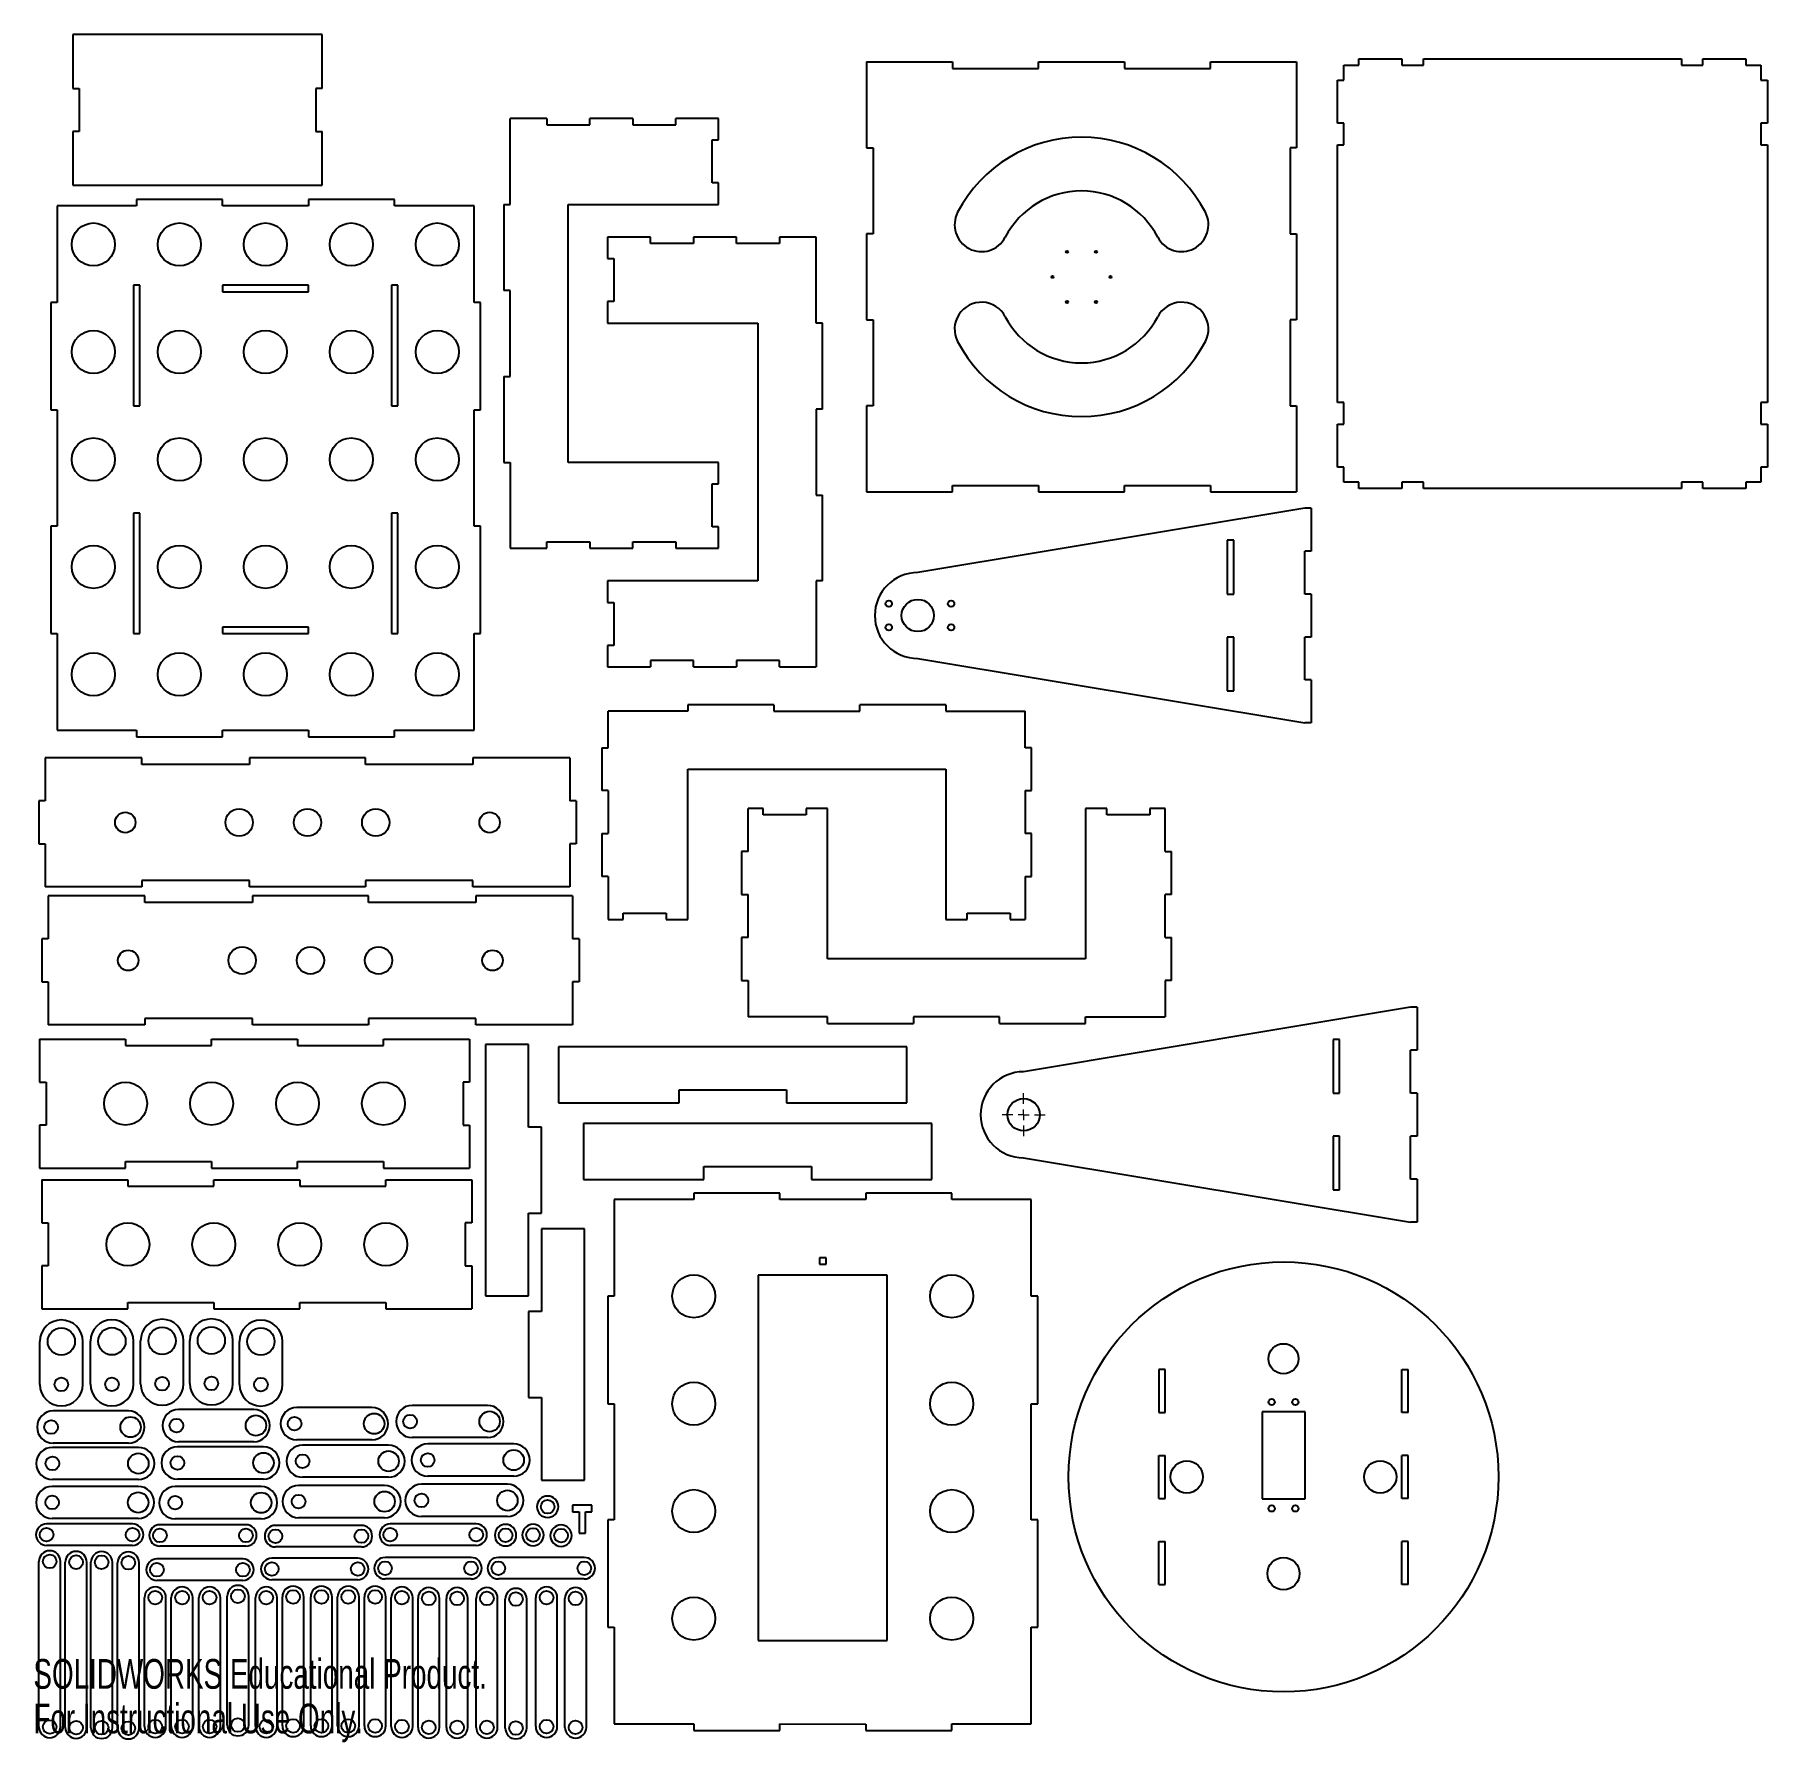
# Model space of a CAD drawing. Header units: millimetres. Extents: x 1 to 807, y 0 to 794.
import ezdxf

# ---------------------------------------------------------------- set-up
doc = ezdxf.new("R2010")
doc.units = ezdxf.units.MM
doc.styles.add('SLDTEXTSTYLE0', font='TXT', dxfattribs={"width": 0.7})

# ---------------------------------------------------------------- blocks, each defined once
blk = doc.blocks.new('SW_CENTERMARKSYMBOL_0')
at = {"color": 0, "linetype": 'Continuous', "lineweight": 18}
for p, q in [((0, 5), (0, 10)), ((-5, 0), (-10, 0)), ((0, 0), (-2.5, 0)), ((0, 0), (0, 2.5)), ((0, 0), (0, -2.5)), ((0, 0), (2.5, 0)), ((5, 0), (10, 0)), ((0, -5), (0, -10))]:
    blk.add_line(p, q, dxfattribs=at)

msp = doc.modelspace()

# ---------------------------------------------------------------- linework, layer by layer
at = {"color": 7, "linetype": 'Continuous', "lineweight": 25}
for p, q in [((134.33, 794.37), (18.33, 794.37)), ((18.33, 794.37), (18.33, 769.37)), ((134.33, 769.37), (134.33, 794.37)), ((616.67, 780.18), (616.67, 783.18)), ((616.67, 783.18), (636.67, 783.18)), ((636.67, 783.18), (636.67, 780.18)), ((646.67, 780.18), (646.67, 783.18)), ((646.67, 783.18), (766.67, 783.18)), ((766.67, 783.18), (766.67, 780.18)), ((776.67, 780.18), (776.67, 783.18)), ((776.67, 783.18), (796.67, 783.18)), ((796.67, 783.18), (796.67, 780.18)), ((387.61, 781.65), (387.61, 741.65)), ((387.61, 781.65), (427.61, 781.65)), ((427.61, 781.65), (427.61, 778.65)), ((427.61, 778.65), (467.61, 778.65)), ((467.61, 778.65), (467.61, 781.65)), ((467.61, 781.65), (507.61, 781.65)), ((507.61, 781.65), (507.61, 778.65)), ((507.61, 778.65), (547.61, 778.65)), ((547.61, 778.65), (547.61, 781.65)), ((547.61, 781.65), (587.61, 781.65)), ((587.61, 781.65), (587.61, 741.65)), ((609.67, 773.18), (609.67, 780.18)), ((609.67, 780.18), (616.67, 780.18)), ((636.67, 780.18), (646.67, 780.18)), ((766.67, 780.18), (776.67, 780.18)), ((796.67, 780.18), (803.67, 780.18)), ((803.67, 780.18), (803.67, 773.18)), ((18.33, 769.37), (21.33, 769.37)), ((21.33, 769.37), (21.33, 749.37)), ((134.33, 769.37), (131.33, 769.37)), ((131.33, 769.37), (131.33, 749.37)), ((606.67, 753.18), (606.67, 773.18)), ((606.67, 773.18), (609.67, 773.18)), ((803.67, 773.18), (806.67, 773.18)), ((806.67, 773.18), (806.67, 753.18)), ((221.8, 715.37), (221.8, 755.37)), ((238.8, 755.37), (221.8, 755.37)), ((238.8, 755.37), (238.8, 752.37)), ((238.8, 752.37), (258.8, 752.37)), ((258.8, 752.37), (258.8, 755.37)), ((278.8, 755.37), (258.8, 755.37)), ((278.8, 755.37), (278.8, 752.37)), ((278.8, 752.37), (298.8, 752.37)), ((298.8, 752.37), (298.8, 755.37)), ((318.8, 755.37), (298.8, 755.37)), ((318.8, 745.37), (318.8, 755.37)), ((609.67, 753.18), (606.67, 753.18)), ((609.67, 743.18), (609.67, 753.18)), ((806.67, 753.18), (803.67, 753.18)), ((803.67, 753.18), (803.67, 743.18)), ((21.33, 749.37), (18.33, 749.37)), ((18.33, 749.37), (18.33, 724.37)), ((131.33, 749.37), (134.33, 749.37)), ((134.33, 724.37), (134.33, 749.37)), ((315.8, 745.37), (318.8, 745.37)), ((315.8, 725.37), (315.8, 745.37)), ((387.61, 741.65), (390.61, 741.65)), ((390.61, 741.65), (390.61, 701.65)), ((587.61, 741.65), (584.61, 741.65)), ((584.61, 741.65), (584.61, 701.65)), ((606.67, 623.18), (606.67, 743.18)), ((606.67, 743.18), (609.67, 743.18)), ((803.67, 743.18), (806.67, 743.18)), ((806.67, 743.18), (806.67, 623.18)), ((18.33, 724.37), (134.33, 724.37)), ((48.04, 717.74), (48.04, 714.74)), ((88.04, 717.74), (48.04, 717.74)), ((88.04, 714.74), (88.04, 717.74)), ((128.04, 717.74), (128.04, 714.74)), ((168.04, 717.74), (128.04, 717.74)), ((168.04, 714.74), (168.04, 717.74)), ((318.8, 725.37), (315.8, 725.37)), ((318.8, 715.37), (318.8, 725.37)), ((11.04, 714.74), (11.04, 669.74)), ((48.04, 714.74), (11.04, 714.74)), ((128.04, 714.74), (88.04, 714.74)), ((205.04, 714.74), (168.04, 714.74)), ((205.04, 669.74), (205.04, 714.74)), ((218.8, 715.37), (221.8, 715.37)), ((218.8, 715.37), (218.8, 675.37)), ((248.8, 715.37), (318.8, 715.37)), ((248.8, 595.37), (248.8, 715.37)), ((387.61, 701.65), (387.61, 661.65)), ((390.61, 701.65), (387.61, 701.65)), ((584.61, 701.65), (587.61, 701.65)), ((587.61, 701.65), (587.61, 661.65)), ((267.1, 700.18), (267.1, 690.18)), ((287.1, 700.18), (267.1, 700.18)), ((287.1, 697.18), (287.1, 700.18)), ((307.1, 697.18), (287.1, 697.18)), ((307.1, 700.18), (307.1, 697.18)), ((327.1, 700.18), (307.1, 700.18)), ((327.1, 697.18), (327.1, 700.18)), ((347.1, 697.18), (327.1, 697.18)), ((347.1, 700.18), (347.1, 697.18)), ((364.1, 700.18), (347.1, 700.18)), ((364.1, 660.18), (364.1, 700.18)), ((267.1, 690.18), (270.1, 690.18)), ((270.1, 690.18), (270.1, 670.18)), ((49.54, 677.74), (46.54, 677.74)), ((46.54, 677.74), (46.54, 621.74)), ((49.54, 621.74), (49.54, 677.74)), ((128.04, 677.74), (88.04, 677.74)), ((88.04, 677.74), (88.04, 674.74)), ((128.04, 674.74), (128.04, 677.74)), ((169.54, 677.74), (166.54, 677.74)), ((166.54, 677.74), (166.54, 621.74)), ((169.54, 621.74), (169.54, 677.74)), ((8.04, 669.74), (8.04, 619.74)), ((11.04, 669.74), (8.04, 669.74)), ((88.04, 674.74), (128.04, 674.74)), ((208.04, 669.74), (205.04, 669.74)), ((208.04, 619.74), (208.04, 669.74)), ((221.8, 675.37), (218.8, 675.37)), ((221.8, 635.37), (221.8, 675.37)), ((267.1, 670.18), (267.1, 660.18)), ((270.1, 670.18), (267.1, 670.18)), ((387.61, 661.65), (390.61, 661.65)), ((390.61, 661.65), (390.61, 621.65)), ((587.61, 661.65), (584.61, 661.65)), ((584.61, 661.65), (584.61, 621.65)), ((267.1, 660.18), (337.1, 660.18)), ((337.1, 660.18), (337.1, 540.18)), ((367.1, 660.18), (364.1, 660.18)), ((367.1, 620.18), (367.1, 660.18)), ((218.8, 635.37), (221.8, 635.37)), ((218.8, 635.37), (218.8, 595.37)), ((46.54, 621.74), (49.54, 621.74)), ((166.54, 621.74), (169.54, 621.74)), ((387.61, 621.65), (387.61, 581.65)), ((390.61, 621.65), (387.61, 621.65)), ((584.61, 621.65), (587.61, 621.65)), ((587.61, 621.65), (587.61, 581.65)), ((609.67, 623.18), (606.67, 623.18)), ((609.67, 613.18), (609.67, 623.18)), ((806.67, 623.18), (803.67, 623.18)), ((803.67, 623.18), (803.67, 613.18)), ((8.04, 619.74), (11.04, 619.74)), ((11.04, 619.74), (11.04, 565.74)), ((205.04, 619.74), (208.04, 619.74)), ((205.04, 565.74), (205.04, 619.74)), ((367.1, 620.18), (364.1, 620.18)), ((364.1, 620.18), (364.1, 580.18)), ((606.67, 593.18), (606.67, 613.18)), ((606.67, 613.18), (609.67, 613.18)), ((803.67, 613.18), (806.67, 613.18)), ((806.67, 613.18), (806.67, 593.18)), ((218.8, 595.37), (221.8, 595.37)), ((221.8, 595.37), (221.8, 555.37)), ((318.8, 595.37), (248.8, 595.37)), ((318.8, 585.37), (318.8, 595.37)), ((609.67, 593.18), (606.67, 593.18)), ((609.67, 586.18), (609.67, 593.18)), ((806.67, 593.18), (803.67, 593.18)), ((803.67, 593.18), (803.67, 586.18)), ((315.8, 585.37), (318.8, 585.37)), ((315.8, 565.37), (315.8, 585.37)), ((387.61, 581.65), (427.61, 581.65)), ((427.61, 584.65), (467.61, 584.65)), ((427.61, 581.65), (427.61, 584.65)), ((467.61, 584.65), (467.61, 581.65)), ((467.61, 581.65), (507.61, 581.65)), ((507.61, 584.65), (547.61, 584.65)), ((507.61, 581.65), (507.61, 584.65)), ((547.61, 584.65), (547.61, 581.65)), ((547.61, 581.65), (587.61, 581.65)), ((616.67, 586.18), (609.67, 586.18)), ((616.67, 583.18), (616.67, 586.18)), ((636.67, 583.18), (616.67, 583.18)), ((646.67, 586.18), (636.67, 586.18)), ((636.67, 586.18), (636.67, 583.18)), ((646.67, 583.18), (646.67, 586.18)), ((766.67, 583.18), (646.67, 583.18)), ((776.67, 586.18), (766.67, 586.18)), ((766.67, 586.18), (766.67, 583.18)), ((776.67, 583.18), (776.67, 586.18)), ((796.67, 583.18), (776.67, 583.18)), ((803.67, 586.18), (796.67, 586.18)), ((796.67, 586.18), (796.67, 583.18)), ((364.1, 580.18), (367.1, 580.18)), ((367.1, 540.18), (367.1, 580.18)), ((591.43, 574.11), (411.43, 544.11)), ((594.43, 574.11), (591.43, 574.11)), ((594.43, 574.11), (594.43, 554.11)), ((8.04, 565.74), (8.04, 515.74)), ((11.04, 565.74), (8.04, 565.74)), ((49.54, 571.74), (46.54, 571.74)), ((46.54, 571.74), (46.54, 515.74)), ((49.54, 515.74), (49.54, 571.74)), ((166.54, 571.74), (166.54, 515.74)), ((169.54, 571.74), (166.54, 571.74)), ((169.54, 515.74), (169.54, 571.74)), ((208.04, 565.74), (205.04, 565.74)), ((208.04, 515.74), (208.04, 565.74)), ((318.8, 565.37), (315.8, 565.37)), ((318.8, 555.37), (318.8, 565.37)), ((238.8, 558.37), (258.8, 558.37)), ((238.8, 555.37), (238.8, 558.37)), ((258.8, 558.37), (258.8, 555.37)), ((278.8, 558.37), (298.8, 558.37)), ((278.8, 555.37), (278.8, 558.37)), ((298.8, 558.37), (298.8, 555.37)), ((558.43, 559.11), (555.43, 559.11)), ((555.43, 559.11), (555.43, 534.11)), ((558.43, 534.11), (558.43, 559.11)), ((221.8, 555.37), (238.8, 555.37)), ((258.8, 555.37), (278.8, 555.37)), ((298.8, 555.37), (318.8, 555.37)), ((594.43, 554.11), (591.43, 554.11)), ((591.43, 534.11), (591.43, 554.11)), ((267.1, 540.18), (267.1, 530.18)), ((337.1, 540.18), (267.1, 540.18)), ((367.1, 540.18), (364.1, 540.18)), ((364.1, 540.18), (364.1, 500.18)), ((555.43, 534.11), (558.43, 534.11)), ((594.43, 534.11), (591.43, 534.11)), ((594.43, 534.11), (594.43, 514.11)), ((267.1, 530.18), (270.1, 530.18)), ((270.1, 530.18), (270.1, 510.18)), ((128.04, 518.74), (88.04, 518.74)), ((88.04, 518.74), (88.04, 515.74)), ((128.04, 515.74), (128.04, 518.74)), ((8.04, 515.74), (11.04, 515.74)), ((11.04, 515.74), (11.04, 470.74)), ((46.54, 515.74), (49.54, 515.74)), ((88.04, 515.74), (128.04, 515.74)), ((166.54, 515.74), (169.54, 515.74)), ((205.04, 515.74), (208.04, 515.74)), ((205.04, 470.74), (205.04, 515.74)), ((267.1, 510.18), (267.1, 500.18)), ((270.1, 510.18), (267.1, 510.18)), ((558.43, 514.11), (555.43, 514.11)), ((555.43, 514.11), (555.43, 489.11)), ((558.43, 489.11), (558.43, 514.11)), ((594.43, 514.11), (591.43, 514.11)), ((591.43, 494.11), (591.43, 514.11)), ((267.1, 500.18), (287.1, 500.18)), ((307.1, 503.18), (287.1, 503.18)), ((287.1, 503.18), (287.1, 500.18)), ((307.1, 500.18), (307.1, 503.18)), ((307.1, 500.18), (327.1, 500.18)), ((347.1, 503.18), (327.1, 503.18)), ((327.1, 503.18), (327.1, 500.18)), ((347.1, 500.18), (347.1, 503.18)), ((347.1, 500.18), (364.1, 500.18)), ((411.43, 504.11), (591.43, 474.11)), ((594.43, 494.11), (591.43, 494.11)), ((594.43, 494.11), (594.43, 474.11)), ((555.43, 489.11), (558.43, 489.11)), ((267.41, 462.62), (267.41, 479.62)), ((304.41, 479.62), (267.41, 479.62)), ((304.41, 482.62), (304.41, 479.62)), ((344.41, 482.62), (304.41, 482.62)), ((344.41, 482.62), (344.41, 479.62)), ((344.41, 479.62), (384.41, 479.62)), ((384.41, 479.62), (384.41, 482.62)), ((424.41, 482.62), (384.41, 482.62)), ((424.41, 482.62), (424.41, 479.62)), ((424.41, 479.62), (461.41, 479.62)), ((461.41, 462.62), (461.41, 479.62)), ((11.04, 470.74), (48.04, 470.74)), ((48.04, 470.74), (48.04, 467.74)), ((48.04, 467.74), (88.04, 467.74)), ((88.04, 470.74), (128.04, 470.74)), ((88.04, 467.74), (88.04, 470.74)), ((128.04, 470.74), (128.04, 467.74)), ((128.04, 467.74), (168.04, 467.74)), ((168.04, 470.74), (205.04, 470.74)), ((168.04, 467.74), (168.04, 470.74)), ((594.43, 474.11), (591.43, 474.11)), ((264.41, 462.62), (264.41, 442.62)), ((264.41, 462.62), (267.41, 462.62)), ((464.41, 462.62), (461.41, 462.62)), ((464.41, 442.62), (464.41, 462.62)), ((5.5, 457.82), (5.5, 437.82)), ((50.5, 457.82), (5.5, 457.82)), ((50.5, 454.82), (50.5, 457.82)), ((100.5, 454.82), (50.5, 454.82)), ((100.5, 457.82), (100.5, 454.82)), ((154.5, 457.82), (100.5, 457.82)), ((154.5, 454.82), (154.5, 457.82)), ((204.5, 454.82), (154.5, 454.82)), ((204.5, 457.82), (204.5, 454.82)), ((249.5, 457.82), (204.5, 457.82)), ((249.5, 457.82), (249.5, 437.82)), ((304.41, 452.62), (424.41, 452.62)), ((304.41, 382.62), (304.41, 452.62)), ((424.41, 452.62), (424.41, 382.62)), ((5.5, 437.82), (2.5, 437.82)), ((2.5, 437.82), (2.5, 417.82)), ((252.5, 437.82), (249.5, 437.82)), ((252.5, 437.82), (252.5, 417.82)), ((267.41, 442.62), (264.41, 442.62)), ((267.41, 442.62), (267.41, 422.62)), ((461.41, 442.62), (464.41, 442.62)), ((461.41, 442.62), (461.41, 422.62)), ((332.46, 414.32), (332.46, 434.32)), ((339.46, 434.32), (332.46, 434.32)), ((339.46, 431.32), (339.46, 434.32)), ((359.46, 431.32), (339.46, 431.32)), ((359.46, 434.32), (359.46, 431.32)), ((369.46, 434.32), (359.46, 434.32)), ((369.46, 364.32), (369.46, 434.32)), ((489.46, 434.32), (489.46, 364.32)), ((499.46, 434.32), (489.46, 434.32)), ((499.46, 431.32), (499.46, 434.32)), ((519.46, 431.32), (499.46, 431.32)), ((519.46, 434.32), (519.46, 431.32)), ((526.46, 434.32), (519.46, 434.32)), ((526.46, 414.32), (526.46, 434.32)), ((264.41, 422.62), (267.41, 422.62)), ((264.41, 422.62), (264.41, 402.62)), ((464.41, 422.62), (461.41, 422.62)), ((464.41, 402.62), (464.41, 422.62)), ((2.5, 417.82), (5.5, 417.82)), ((5.5, 417.82), (5.5, 397.82)), ((252.5, 417.82), (249.5, 417.82)), ((249.5, 417.82), (249.5, 397.82)), ((332.46, 414.32), (329.46, 414.32)), ((329.46, 414.32), (329.46, 394.32)), ((526.46, 414.32), (529.46, 414.32)), ((529.46, 394.32), (529.46, 414.32)), ((50.5, 397.82), (5.5, 397.82)), ((100.5, 400.82), (50.5, 400.82)), ((50.5, 400.82), (50.5, 397.82)), ((100.5, 397.82), (100.5, 400.82)), ((154.5, 397.82), (100.5, 397.82)), ((204.5, 400.82), (154.5, 400.82)), ((154.5, 400.82), (154.5, 397.82)), ((204.5, 397.82), (204.5, 400.82)), ((249.5, 397.82), (204.5, 397.82)), ((267.41, 402.62), (264.41, 402.62)), ((267.41, 402.62), (267.41, 382.62)), ((461.41, 402.62), (464.41, 402.62)), ((461.41, 402.62), (461.41, 382.62)), ((6.86, 393.65), (6.86, 373.65)), ((51.86, 393.65), (6.86, 393.65)), ((51.86, 390.65), (51.86, 393.65)), ((101.86, 390.65), (51.86, 390.65)), ((101.86, 393.65), (101.86, 390.65)), ((155.86, 393.65), (101.86, 393.65)), ((155.86, 390.65), (155.86, 393.65)), ((205.86, 390.65), (155.86, 390.65)), ((205.86, 393.65), (205.86, 390.65)), ((250.86, 393.65), (205.86, 393.65)), ((250.86, 393.65), (250.86, 373.65)), ((329.46, 394.32), (332.46, 394.32)), ((332.46, 374.32), (332.46, 394.32)), ((529.46, 394.32), (526.46, 394.32)), ((526.46, 374.32), (526.46, 394.32)), ((267.41, 382.62), (274.41, 382.62)), ((274.41, 385.62), (294.41, 385.62)), ((274.41, 382.62), (274.41, 385.62)), ((294.41, 385.62), (294.41, 382.62)), ((294.41, 382.62), (304.41, 382.62)), ((424.41, 382.62), (434.41, 382.62)), ((434.41, 385.62), (454.41, 385.62)), ((434.41, 382.62), (434.41, 385.62)), ((454.41, 385.62), (454.41, 382.62)), ((454.41, 382.62), (461.41, 382.62)), ((6.86, 373.65), (3.86, 373.65)), ((3.86, 373.65), (3.86, 353.65)), ((253.86, 373.65), (250.86, 373.65)), ((253.86, 373.65), (253.86, 353.65)), ((332.46, 374.32), (329.46, 374.32)), ((329.46, 374.32), (329.46, 354.32)), ((526.46, 374.32), (529.46, 374.32)), ((529.46, 354.32), (529.46, 374.32)), ((489.46, 364.32), (369.46, 364.32)), ((3.86, 353.65), (6.86, 353.65)), ((6.86, 353.65), (6.86, 333.65)), ((253.86, 353.65), (250.86, 353.65)), ((250.86, 353.65), (250.86, 333.65)), ((329.46, 354.32), (332.46, 354.32)), ((332.46, 354.32), (332.46, 337.32)), ((529.46, 354.32), (526.46, 354.32)), ((526.46, 354.32), (526.46, 337.32)), ((640.68, 341.84), (460.68, 311.84)), ((643.68, 341.84), (640.68, 341.84)), ((643.68, 341.84), (643.68, 321.84)), ((51.86, 333.65), (6.86, 333.65)), ((101.86, 336.65), (51.86, 336.65)), ((51.86, 336.65), (51.86, 333.65)), ((101.86, 333.65), (101.86, 336.65)), ((155.86, 333.65), (101.86, 333.65)), ((205.86, 336.65), (155.86, 336.65)), ((155.86, 336.65), (155.86, 333.65)), ((205.86, 333.65), (205.86, 336.65)), ((250.86, 333.65), (205.86, 333.65)), ((369.46, 337.32), (332.46, 337.32)), ((369.46, 334.32), (369.46, 337.32)), ((369.46, 334.32), (409.46, 334.32)), ((449.46, 337.32), (409.46, 337.32)), ((409.46, 337.32), (409.46, 334.32)), ((449.46, 334.32), (449.46, 337.32)), ((449.46, 334.32), (489.46, 334.32)), ((489.46, 337.32), (526.46, 337.32)), ((489.46, 334.32), (489.46, 337.32)), ((2.87, 327.04), (42.87, 327.04)), ((2.87, 327.04), (2.87, 307.04)), ((42.87, 327.04), (42.87, 324.04)), ((42.87, 324.04), (82.87, 324.04)), ((82.87, 324.04), (82.87, 327.04)), ((82.87, 327.04), (122.87, 327.04)), ((122.87, 327.04), (122.87, 324.04)), ((122.87, 324.04), (162.87, 324.04)), ((162.87, 324.04), (162.87, 327.04)), ((162.87, 327.04), (202.87, 327.04)), ((202.87, 327.04), (202.87, 307.04)), ((210.37, 324.5), (210.37, 207.5)), ((230.37, 324.5), (210.37, 324.5)), ((230.37, 286), (230.37, 324.5)), ((406.36, 323.36), (244.36, 323.36)), ((244.36, 323.36), (244.36, 297.36)), ((406.36, 297.36), (406.36, 323.36)), ((607.68, 326.84), (604.68, 326.84)), ((604.68, 326.84), (604.68, 301.84)), ((607.68, 301.84), (607.68, 326.84)), ((643.68, 321.84), (640.68, 321.84)), ((640.68, 301.84), (640.68, 321.84)), ((2.87, 307.04), (5.87, 307.04)), ((5.87, 307.04), (5.87, 287.04)), ((202.87, 307.04), (199.87, 307.04)), ((199.87, 307.04), (199.87, 287.04)), ((300.36, 303.36), (350.36, 303.36)), ((300.36, 297.36), (300.36, 303.36)), ((350.36, 303.36), (350.36, 297.36)), ((604.68, 301.84), (607.68, 301.84)), ((643.68, 301.84), (640.68, 301.84)), ((643.68, 301.84), (643.68, 281.84)), ((244.36, 297.36), (300.36, 297.36)), ((350.36, 297.36), (406.36, 297.36)), ((2.87, 287.04), (2.87, 267.04)), ((5.87, 287.04), (2.87, 287.04)), ((199.87, 287.04), (202.87, 287.04)), ((202.87, 287.04), (202.87, 267.04)), ((236.37, 286), (230.37, 286)), ((236.37, 246), (236.37, 286)), ((417.97, 287.71), (255.97, 287.71)), ((255.97, 287.71), (255.97, 261.71)), ((417.97, 261.71), (417.97, 287.71)), ((607.68, 281.84), (604.68, 281.84)), ((604.68, 281.84), (604.68, 256.84)), ((607.68, 256.84), (607.68, 281.84)), ((643.68, 281.84), (640.68, 281.84)), ((640.68, 261.84), (640.68, 281.84)), ((2.87, 267.04), (42.87, 267.04)), ((42.87, 270.04), (82.87, 270.04)), ((42.87, 267.04), (42.87, 270.04)), ((82.87, 270.04), (82.87, 267.04)), ((82.87, 267.04), (122.87, 267.04)), ((122.87, 270.04), (162.87, 270.04)), ((122.87, 267.04), (122.87, 270.04)), ((162.87, 270.04), (162.87, 267.04)), ((162.87, 267.04), (202.87, 267.04)), ((311.97, 267.71), (361.97, 267.71)), ((311.97, 261.71), (311.97, 267.71)), ((361.97, 267.71), (361.97, 261.71)), ((460.68, 271.84), (640.68, 241.84)), ((3.94, 261.53), (43.94, 261.53)), ((3.94, 261.53), (3.94, 241.53)), ((43.94, 261.53), (43.94, 258.53)), ((43.94, 258.53), (83.94, 258.53)), ((83.94, 258.53), (83.94, 261.53)), ((83.94, 261.53), (123.94, 261.53)), ((123.94, 261.53), (123.94, 258.53)), ((123.94, 258.53), (163.94, 258.53)), ((163.94, 258.53), (163.94, 261.53)), ((163.94, 261.53), (203.94, 261.53)), ((203.94, 261.53), (203.94, 241.53)), ((255.97, 261.71), (311.97, 261.71)), ((361.97, 261.71), (417.97, 261.71)), ((643.68, 261.84), (640.68, 261.84)), ((643.68, 261.84), (643.68, 241.84)), ((270.24, 252.4), (270.24, 207.4)), ((307.24, 252.4), (270.24, 252.4)), ((307.24, 255.4), (307.24, 252.4)), ((347.24, 255.4), (307.24, 255.4)), ((347.24, 252.4), (347.24, 255.4)), ((387.24, 252.4), (347.24, 252.4)), ((387.24, 255.4), (387.24, 252.4)), ((427.24, 255.4), (387.24, 255.4)), ((427.24, 252.4), (427.24, 255.4)), ((464.24, 252.4), (427.24, 252.4)), ((464.24, 207.4), (464.24, 252.4)), ((604.68, 256.84), (607.68, 256.84)), ((230.37, 246), (236.37, 246)), ((230.37, 207.5), (230.37, 246)), ((643.68, 241.84), (640.68, 241.84)), ((3.94, 241.53), (6.94, 241.53)), ((6.94, 241.53), (6.94, 221.53)), ((203.94, 241.53), (200.94, 241.53)), ((200.94, 241.53), (200.94, 221.53)), ((236.32, 238.76), (236.32, 200.26)), ((256.32, 238.76), (236.32, 238.76)), ((256.32, 121.76), (256.32, 238.76)), ((3.94, 221.53), (3.94, 201.53)), ((6.94, 221.53), (3.94, 221.53)), ((200.94, 221.53), (203.94, 221.53)), ((203.94, 221.53), (203.94, 201.53)), ((368.74, 225.27), (365.74, 225.27)), ((365.74, 225.27), (365.74, 222.27)), ((365.74, 222.27), (368.74, 222.27)), ((368.74, 222.27), (368.74, 225.27)), ((397.24, 217.27), (337.24, 217.27)), ((337.24, 217.27), (337.24, 47.27)), ((397.24, 47.27), (397.24, 217.27)), ((3.94, 201.53), (43.94, 201.53)), ((43.94, 204.53), (83.94, 204.53)), ((43.94, 201.53), (43.94, 204.53)), ((83.94, 204.53), (83.94, 201.53)), ((83.94, 201.53), (123.94, 201.53)), ((123.94, 204.53), (163.94, 204.53)), ((123.94, 201.53), (123.94, 204.53)), ((163.94, 204.53), (163.94, 201.53)), ((163.94, 201.53), (203.94, 201.53)), ((210.37, 207.5), (230.37, 207.5)), ((267.24, 207.4), (267.24, 157.4)), ((270.24, 207.4), (267.24, 207.4)), ((467.24, 207.4), (464.24, 207.4)), ((467.24, 157.4), (467.24, 207.4)), ((230.32, 200.26), (230.32, 160.26)), ((236.32, 200.26), (230.32, 200.26)), ((3, 166.34), (3, 186.34)), ((23, 166.34), (23, 186.34)), ((26.56, 166.42), (26.56, 186.42)), ((46.56, 166.42), (46.56, 186.42)), ((49.87, 166.66), (49.87, 186.66)), ((69.87, 166.66), (69.87, 186.66)), ((72.79, 166.82), (72.79, 186.82)), ((92.79, 166.82), (92.79, 186.82)), ((95.87, 166.31), (95.87, 186.31)), ((115.87, 166.31), (115.87, 186.31)), ((526.58, 173.32), (523.58, 173.32)), ((523.58, 173.32), (523.58, 153.32)), ((526.58, 153.32), (526.58, 173.32)), ((636.58, 153.32), (636.58, 173.32)), ((636.58, 173.32), (639.58, 173.32)), ((639.58, 153.32), (639.58, 173.32)), ((44.21, 154.01), (9.21, 154.01)), ((102.53, 154.72), (67.53, 154.72)), ((157.51, 155.59), (122.51, 155.59)), ((211.24, 156.6), (176.24, 156.6)), ((230.32, 160.26), (236.32, 160.26)), ((236.32, 160.26), (236.32, 121.76)), ((267.24, 157.4), (270.24, 157.4)), ((270.24, 157.4), (270.24, 103.4)), ((464.24, 157.4), (467.24, 157.4)), ((464.24, 103.4), (464.24, 157.4)), ((523.58, 153.32), (526.58, 153.32)), ((591.58, 153.68), (571.58, 153.68)), ((571.58, 153.68), (571.58, 113.18)), ((591.58, 113.18), (591.58, 153.68)), ((639.58, 153.32), (636.58, 153.32)), ((48.83, 137.08), (8.83, 137.08)), ((44.21, 139.01), (9.21, 139.01)), ((107.03, 137.34), (67.03, 137.34)), ((102.53, 139.72), (67.53, 139.72)), ((157.51, 140.59), (122.51, 140.59)), ((165.24, 138.14), (125.24, 138.14)), ((211.24, 141.6), (176.24, 141.6)), ((223.44, 138.67), (183.44, 138.67)), ((523.58, 133.32), (526.58, 133.32)), ((523.58, 113.32), (523.58, 133.32)), ((526.58, 113.32), (526.58, 133.32)), ((639.58, 133.32), (636.58, 133.32)), ((636.58, 113.32), (636.58, 133.32)), ((639.58, 113.32), (639.58, 133.32)), ((48.83, 122.08), (8.83, 122.08)), ((107.03, 122.34), (67.03, 122.34)), ((165.24, 123.14), (125.24, 123.14)), ((223.44, 123.67), (183.44, 123.67)), ((236.32, 121.76), (256.32, 121.76)), ((48.73, 118.94), (8.73, 118.94)), ((105.97, 118.82), (65.97, 118.82)), ((163.38, 119.35), (123.38, 119.35)), ((220.53, 119.88), (180.53, 119.88)), ((523.58, 113.32), (526.58, 113.32)), ((571.58, 113.18), (591.58, 113.18)), ((639.58, 113.32), (636.58, 113.32)), ((220.53, 104.88), (180.53, 104.88)), ((250.84, 110.15), (250.84, 107.15)), ((259.84, 110.15), (250.84, 110.15)), ((250.84, 107.15), (253.84, 107.15)), ((253.84, 107.15), (253.84, 97.15)), ((256.84, 107.15), (259.84, 107.15)), ((256.84, 97.15), (256.84, 107.15)), ((259.84, 107.15), (259.84, 110.15)), ((46.16, 101.44), (6.16, 101.44)), ((48.73, 103.94), (8.73, 103.94)), ((98.87, 101.1), (58.87, 101.1)), ((105.97, 103.82), (65.97, 103.82)), ((152.62, 100.75), (112.62, 100.75)), ((163.38, 104.35), (123.38, 104.35)), ((206.02, 101.44), (166.02, 101.44)), ((253.84, 97.15), (256.84, 97.15)), ((267.24, 103.4), (267.24, 53.4)), ((270.24, 103.4), (267.24, 103.4)), ((467.24, 103.4), (464.24, 103.4)), ((467.24, 53.4), (467.24, 103.4)), ((46.16, 91.44), (6.16, 91.44)), ((98.87, 91.1), (58.87, 91.1)), ((152.62, 90.75), (112.62, 90.75)), ((206.02, 91.44), (166.02, 91.44)), ((523.58, 73.32), (523.58, 93.32)), ((523.58, 93.32), (526.58, 93.32)), ((526.58, 73.32), (526.58, 93.32)), ((639.58, 93.32), (636.58, 93.32)), ((636.58, 73.32), (636.58, 93.32)), ((639.58, 73.32), (639.58, 93.32)), ((2.59, 7), (2.59, 84)), ((12.59, 7), (12.59, 84)), ((14.86, 6.66), (14.86, 83.66)), ((24.86, 6.66), (24.86, 83.66)), ((26.76, 6.6), (26.76, 83.6)), ((36.76, 6.6), (36.76, 83.6)), ((39.17, 6.4), (39.17, 83.4)), ((49.17, 6.4), (49.17, 83.4)), ((97.48, 85.14), (57.48, 85.14)), ((150.88, 85.49), (110.88, 85.49)), ((203.59, 85.84), (163.59, 85.84)), ((256.3, 85.84), (216.3, 85.84)), ((97.48, 75.14), (57.48, 75.14)), ((150.88, 75.49), (110.88, 75.49)), ((203.59, 75.84), (163.59, 75.84)), ((256.3, 75.84), (216.3, 75.84)), ((523.58, 73.32), (526.58, 73.32)), ((639.58, 73.32), (636.58, 73.32)), ((51.68, 7.15), (51.68, 67.15)), ((61.68, 7.15), (61.68, 67.15)), ((64.16, 7.15), (64.16, 67.15)), ((74.16, 7.15), (74.16, 67.15)), ((76.99, 7.15), (76.99, 67.15)), ((86.99, 7.15), (86.99, 67.15)), ((90.17, 7.84), (90.17, 67.84)), ((100.17, 7.84), (100.17, 67.84)), ((103.35, 7.15), (103.35, 67.15)), ((113.35, 7.15), (113.35, 67.15)), ((115.83, 7.49), (115.83, 67.49)), ((125.83, 7.49), (125.83, 67.49)), ((129, 7.49), (129, 67.49)), ((139, 7.49), (139, 67.49)), ((141.49, 7.49), (141.49, 67.49)), ((151.49, 7.49), (151.49, 67.49)), ((153.97, 7.49), (153.97, 67.49)), ((163.97, 7.49), (163.97, 67.49)), ((166.45, 7.15), (166.45, 67.15)), ((176.45, 7.15), (176.45, 67.15)), ((178.94, 6.8), (178.94, 66.8)), ((188.94, 6.8), (188.94, 66.8)), ((192.11, 6.8), (192.11, 66.8)), ((202.11, 6.8), (202.11, 66.8)), ((205.98, 6.8), (205.98, 66.8)), ((215.98, 6.8), (215.98, 66.8)), ((219.51, 6.45), (219.51, 66.45)), ((229.51, 6.45), (229.51, 66.45)), ((233.72, 7.15), (233.72, 67.15)), ((243.72, 7.15), (243.72, 67.15)), ((247.25, 6.8), (247.25, 66.8)), ((257.25, 6.8), (257.25, 66.8)), ((267.24, 53.4), (270.24, 53.4)), ((270.24, 53.4), (270.24, 8.4)), ((464.24, 53.4), (467.24, 53.4)), ((464.24, 8.4), (464.24, 53.4)), ((337.24, 47.27), (397.24, 47.27)), ((270.24, 8.4), (307.21, 8.4)), ((307.21, 8.4), (307.24, 5.4)), ((347.24, 5.4), (347.27, 8.4)), ((347.27, 8.4), (387.27, 8.27)), ((387.27, 8.27), (387.27, 5.27)), ((427.27, 8.4), (464.24, 8.4)), ((427.27, 5.27), (427.27, 8.4)), ((307.24, 5.4), (347.24, 5.4)), ((387.27, 5.27), (427.27, 5.27))]:
    msp.add_line(p, q, dxfattribs=at)
for centre, radius in [((27.91, 696.74), 10), ((67.91, 696.74), 10), ((107.91, 696.74), 10), ((147.91, 696.74), 10), ((187.91, 696.74), 10), ((480.86, 693.34), 0.5), ((494.36, 693.34), 0.5), ((474.11, 681.65), 0.5), ((501.11, 681.65), 0.5), ((480.86, 669.96), 0.5), ((494.36, 669.96), 0.5), ((27.91, 646.74), 10), ((67.91, 646.74), 10), ((107.91, 646.74), 10), ((147.91, 646.74), 10), ((187.91, 646.74), 10), ((27.91, 596.74), 10), ((67.91, 596.74), 10), ((107.91, 596.74), 10), ((147.91, 596.74), 10), ((187.91, 596.74), 10), ((27.91, 546.74), 10), ((67.91, 546.74), 10), ((107.91, 546.74), 10), ((147.91, 546.74), 10), ((187.91, 546.74), 10), ((397.93, 529.61), 1.5), ((411.43, 524.11), 7.5), ((426.93, 529.61), 1.5), ((397.93, 518.61), 1.5), ((426.93, 518.61), 1.5), ((27.91, 496.74), 10), ((67.91, 496.74), 10), ((107.91, 496.74), 10), ((147.91, 496.74), 10), ((187.91, 496.74), 10), ((42.75, 427.82), 4.76), ((95.75, 427.82), 6.35), ((127.5, 427.82), 6.35), ((159.25, 427.82), 6.35), ((212.25, 427.82), 4.76), ((44.11, 363.65), 4.76), ((97.11, 363.65), 6.35), ((128.86, 363.65), 6.35), ((160.61, 363.65), 6.35), ((213.61, 363.65), 4.76), ((42.87, 297.04), 10), ((82.87, 297.04), 10), ((122.87, 297.04), 10), ((162.87, 297.04), 10), ((460.68, 291.84), 7.5), ((43.94, 231.53), 10), ((83.94, 231.53), 10), ((123.94, 231.53), 10), ((163.94, 231.53), 10), ((581.58, 123.32), 100), ((307.21, 207.4), 10), ((427.21, 207.4), 10), ((13, 186.34), 6.35), ((36.56, 186.42), 6.35), ((59.87, 186.66), 6.35), ((82.79, 186.82), 6.35), ((105.87, 186.31), 6.35), ((581.58, 178.32), 7), ((13, 166.34), 3.17), ((36.56, 166.42), 3.17), ((59.87, 166.66), 3.18), ((82.79, 166.82), 3.18), ((105.87, 166.31), 3.18), ((307.21, 157.4), 10), ((427.21, 157.4), 10), ((212.24, 149.1), 4.76), ((576.08, 158.18), 1.5), ((587.08, 158.18), 1.5), ((8.21, 146.51), 3.18), ((45.21, 146.51), 4.76), ((66.53, 147.22), 3.18), ((103.53, 147.22), 4.76), ((121.51, 148.09), 3.18), ((158.51, 148.09), 4.76), ((175.24, 149.1), 3.18), ((8.83, 129.58), 3.18), ((48.83, 129.58), 4.76), ((67.03, 129.84), 3.18), ((107.03, 129.84), 4.76), ((125.24, 130.64), 3.18), ((165.24, 130.64), 4.76), ((183.44, 131.17), 3.18), ((223.44, 131.17), 4.76), ((536.58, 123.32), 7.5), ((626.58, 123.32), 7.5), ((8.73, 111.44), 3.17), ((48.73, 111.44), 4.76), ((65.97, 111.32), 3.17), ((105.97, 111.32), 4.76), ((123.38, 111.85), 3.17), ((163.38, 111.85), 4.76), ((180.53, 112.38), 3.17), ((220.53, 112.38), 4.76), ((307.21, 107.4), 10), ((427.21, 107.4), 10), ((239.24, 109.44), 3.18), ((576.08, 108.68), 1.5), ((587.08, 108.68), 1.5), ((6.16, 96.44), 3.18), ((46.16, 96.44), 3.17), ((58.87, 96.1), 3.18), ((98.87, 96.1), 3.17), ((112.62, 95.75), 3.18), ((152.62, 95.75), 3.17), ((166.02, 96.44), 3.18), ((206.02, 96.44), 3.17), ((219.66, 96.21), 3.18), ((232.44, 96.33), 3.18), ((245.48, 96.01), 3.18), ((7.59, 84), 3.17), ((19.86, 83.66), 3.18), ((31.76, 83.6), 3.18), ((44.17, 83.4), 3.17), ((57.48, 80.14), 3.18), ((97.48, 80.14), 3.17), ((110.88, 80.49), 3.18), ((150.88, 80.49), 3.17), ((163.59, 80.84), 3.18), ((203.59, 80.84), 3.17), ((216.3, 80.84), 3.18), ((256.3, 80.84), 3.17), ((581.58, 78.32), 7.5), ((56.68, 67.15), 3.17), ((69.16, 67.15), 3.18), ((81.99, 67.15), 3.18), ((95.17, 67.84), 3.18), ((108.35, 67.15), 3.18), ((120.83, 67.49), 3.18), ((134, 67.49), 3.18), ((146.49, 67.49), 3.18), ((158.97, 67.49), 3.18), ((171.45, 67.15), 3.18), ((183.94, 66.8), 3.18), ((197.11, 66.8), 3.18), ((210.98, 66.8), 3.18), ((224.51, 66.45), 3.18), ((238.72, 67.15), 3.18), ((252.25, 66.8), 3.17), ((307.21, 57.4), 10), ((427.21, 57.4), 10), ((7.59, 7), 3.17), ((19.86, 6.66), 3.17), ((31.76, 6.6), 3.18), ((44.17, 6.4), 3.17), ((56.68, 7.15), 3.18), ((69.16, 7.15), 3.17), ((81.99, 7.15), 3.17), ((95.17, 7.84), 3.17), ((108.35, 7.15), 3.17), ((120.83, 7.49), 3.17), ((134, 7.49), 3.18), ((146.49, 7.49), 3.18), ((158.97, 7.49), 3.18), ((171.45, 7.15), 3.18), ((183.94, 6.8), 3.18), ((197.11, 6.8), 3.18), ((210.98, 6.8), 3.18), ((224.51, 6.45), 3.18), ((238.72, 7.15), 3.18), ((252.25, 6.8), 3.17)]:
    msp.add_circle(centre, radius, dxfattribs=at)
for centre, radius, start, end in [((487.61, 681.65), 65, 27.54829, 152.45171), ((487.61, 681.65), 40, 27.54829, 152.45171), ((441.06, 705.93), 12.5, 152.45171, 332.45171), ((534.16, 705.93), 12.5, 207.54829, 27.54829), ((441.06, 657.37), 12.5, 27.54829, 207.54829), ((534.16, 657.37), 12.5, 332.45171, 152.45171), ((487.61, 681.65), 40, 207.54829, 332.45171), ((487.61, 681.65), 65, 207.54829, 332.45171), ((411.43, 524.11), 20, 90, 270), ((460.68, 291.84), 20, 90, 270), ((13, 186.34), 10, 0, 180), ((36.56, 186.42), 10, 0, 180), ((59.87, 186.66), 10, 0, 180), ((82.79, 186.82), 10, 0, 180), ((105.87, 186.31), 10, 0, 180), ((13, 166.34), 10, 180, 0), ((36.56, 166.42), 10, 180, 0), ((59.87, 166.66), 10, 180, 0), ((82.79, 166.82), 10, 180, 0), ((105.87, 166.31), 10, 180, 0), ((9.21, 146.51), 7.5, 90, 270), ((44.21, 146.51), 7.5, 270, 90), ((67.53, 147.22), 7.5, 90, 270), ((102.53, 147.22), 7.5, 270, 90), ((122.51, 148.09), 7.5, 90, 270), ((157.51, 148.09), 7.5, 270, 90), ((176.24, 149.1), 7.5, 90, 270), ((211.24, 149.1), 7.5, 270, 90), ((8.83, 129.58), 7.5, 90, 270), ((48.83, 129.58), 7.5, 270, 90), ((67.03, 129.84), 7.5, 90, 270), ((107.03, 129.84), 7.5, 270, 90), ((125.24, 130.64), 7.5, 90, 270), ((165.24, 130.64), 7.5, 270, 90), ((183.44, 131.17), 7.5, 90, 270), ((223.44, 131.17), 7.5, 270, 90), ((8.73, 111.44), 7.5, 90, 270), ((48.73, 111.44), 7.5, 270, 90), ((65.97, 111.32), 7.5, 90, 270), ((105.97, 111.32), 7.5, 270, 90), ((123.38, 111.85), 7.5, 90, 270), ((163.38, 111.85), 7.5, 270, 90), ((180.53, 112.38), 7.5, 90, 270), ((220.53, 112.38), 7.5, 270, 90), ((239.24, 109.44), 5, 0, 180), ((239.24, 109.44), 5, 180, 0), ((6.16, 96.44), 5, 90, 270), ((46.16, 96.44), 5, 270, 90), ((58.87, 96.1), 5, 90, 270), ((98.87, 96.1), 5, 270, 90), ((112.62, 95.75), 5, 90, 270), ((152.62, 95.75), 5, 270, 90), ((166.02, 96.44), 5, 90, 270), ((206.02, 96.44), 5, 270, 90), ((219.66, 96.21), 5, 0, 180), ((232.44, 96.33), 5, 0, 180), ((245.48, 96.01), 5, 0, 180), ((7.59, 84), 5, 0, 180), ((219.66, 96.21), 5, 180, 0), ((232.44, 96.33), 5, 180, 0), ((245.48, 96.01), 5, 180, 0), ((19.86, 83.66), 5, 0, 180), ((31.76, 83.6), 5, 0, 180), ((44.17, 83.4), 5, 0, 180), ((57.48, 80.14), 5, 90, 270), ((97.48, 80.14), 5, 270, 90), ((110.88, 80.49), 5, 90, 270), ((150.88, 80.49), 5, 270, 90), ((163.59, 80.84), 5, 90, 270), ((203.59, 80.84), 5, 270, 90), ((216.3, 80.84), 5, 90, 270), ((256.3, 80.84), 5, 270, 90), ((95.17, 67.84), 5, 0, 180), ((56.68, 67.15), 5, 0, 180), ((69.16, 67.15), 5, 0, 180), ((81.99, 67.15), 5, 0, 180), ((108.35, 67.15), 5, 0, 180), ((120.83, 67.49), 5, 0, 180), ((134, 67.49), 5, 0, 180), ((146.49, 67.49), 5, 0, 180), ((158.97, 67.49), 5, 0, 180), ((171.45, 67.15), 5, 0, 180), ((183.94, 66.8), 5, 0, 180), ((197.11, 66.8), 5, 0, 180), ((210.98, 66.8), 5, 0, 180), ((224.51, 66.45), 5, 0, 180), ((238.72, 67.15), 5, 0, 180), ((252.25, 66.8), 5, 0, 180), ((7.59, 7), 5, 180, 0), ((19.86, 6.66), 5, 180, 0), ((31.76, 6.6), 5, 180, 0), ((44.17, 6.4), 5, 180, 0), ((56.68, 7.15), 5, 180, 0), ((69.16, 7.15), 5, 180, 0), ((81.99, 7.15), 5, 180, 0), ((95.17, 7.84), 5, 180, 0), ((108.35, 7.15), 5, 180, 0), ((120.83, 7.49), 5, 180, 0), ((134, 7.49), 5, 180, 0), ((146.49, 7.49), 5, 180, 0), ((158.97, 7.49), 5, 180, 0), ((171.45, 7.15), 5, 180, 0), ((183.94, 6.8), 5, 180, 0), ((197.11, 6.8), 5, 180, 0), ((210.98, 6.8), 5, 180, 0), ((224.51, 6.45), 5, 180, 0), ((238.72, 7.15), 5, 180, 0), ((252.25, 6.8), 5, 180, 0)]:
    msp.add_arc(centre, radius, start, end, dxfattribs=at)

# ---------------------------------------------------------------- block references
at = {"color": 7, "linetype": 'Continuous', "lineweight": 18}
msp.add_blockref('SW_CENTERMARKSYMBOL_0', (460.68, 291.84), dxfattribs=at)

# ---------------------------------------------------------------- texts
at = {"color": 7, "linetype": 'Continuous', "char_height": 13.84, "attachment_point": 1, "style": 'SLDTEXTSTYLE0'}
for s, insert in [('SOLIDWORKS Educational Product.', (0, 38.6)), ('For Instructional Use Only.', (0, 17.84))]:
    msp.add_mtext(s, dxfattribs=dict(at, insert=insert))

doc.saveas('drawing.dxf')
